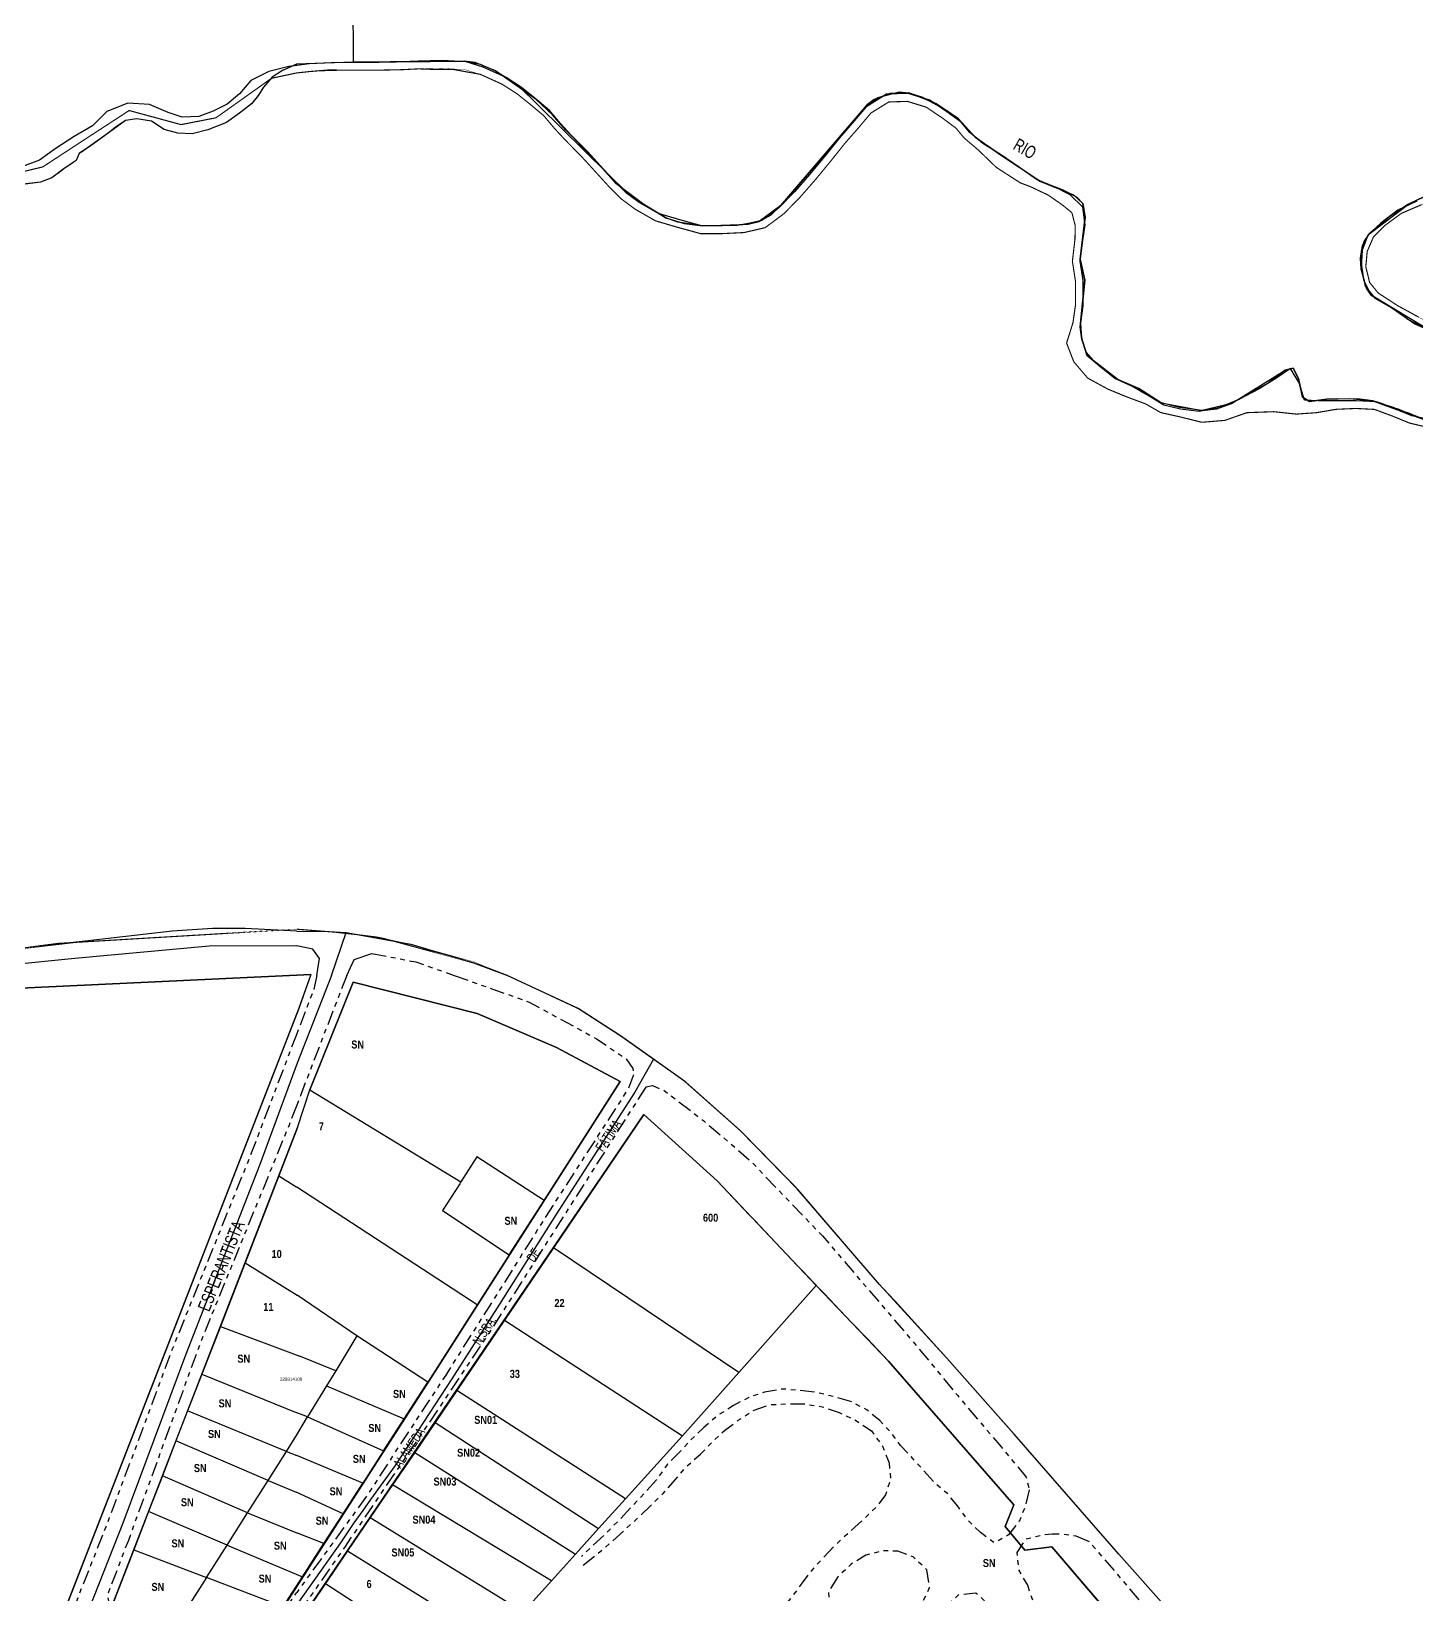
# Model space of a CAD drawing. Extents: x 205316 to 208372, y 4848714 to 4853250.
# Drawn here: x 206872.6 to 207305.5, y 4851222.2 to 4851710.7 of the extents above; entities that cross this region are included whole.
import ezdxf
from ezdxf.enums import TextEntityAlignment as Align

# ---------------------------------------------------------------- set-up
doc = ezdxf.new("R2010")
doc.units = 0
doc.header["$LTSCALE"] = 1.5
doc.header["$MEASUREMENT"] = 0
doc.linetypes.add('TRACO_25', pattern=[8, 3, -1, 1, -1, 1, -1])
for name, color, linetype in [('CD-MALHA-LOTES', 40, 'CONTINUOUS'), ('CD_TXT_QUADRA', 7, 'CONTINUOUS'), ('HD-CURSO-PERENE', 170, 'CONTINUOUS'), ('HD-TXT-PERENE', 170, 'CONTINUOUS'), ('LM-LIM-SETOR-FISCAL', 7, 'CONTINUOUS'), ('LM-LIMITE-MUNICIPAL', 2, 'CONTINUOUS'), ('RU-QUADRAS', 6, 'CONTINUOUS'), ('SV-EIXO-ROD-ESTR', 7, 'CONTINUOUS'), ('SV-EIXO-RUA-N-PAV', 6, 'CONTINUOUS'), ('SV-EIXO-RUA-PAV', 20, 'CONTINUOUS'), ('SV-EST-M-N-PAV', 20, 'CONTINUOUS'), ('SV-EST-MUNIC-PAV', 20, 'CONTINUOUS'), ('SV-RUA-NAO-PAV-S-GUIA-C-GUIA', 7, 'CONTINUOUS'), ('SV-RUA-PAVIM-S-GUIA-C-GUIA', 7, 'CONTINUOUS'), ('SV-TXT-RUA-N-PAV-S-GUIA-C-GUIA', 7, 'CONTINUOUS'), ('Th_NmrPort', 7, 'CONTINUOUS')]:
    doc.layers.add(name, color=color, linetype=linetype)
doc.styles.add('ARIAL', font='arial.ttf')
doc.styles.add('ROMANS', font='arial.ttf', dxfattribs={"height": 0.2})
doc.styles.get("Standard").update_dxf_attribs({"font": 'swisscbo.ttf'})
doc.linetypes.add('Limite', pattern='A,20,-3,[130,ltypeshp.shx,S=6.35,R=0,X=0,Y=0],-3,20', length=46)

msp = doc.modelspace()

# ---------------------------------------------------------------- linework, layer by layer
at = {"layer": 'CD-MALHA-LOTES', "linetype": 'Continuous'}
for p, q in [((206972.75, 4851780.98), (206973.21, 4851700.97)), ((206973.21, 4851700.97), (206955.5, 4851700.36)), ((206959.98, 4851416), (206955.77, 4851404.17)), ((206867.79, 4851178.29), (206955.77, 4851404.17)), ((206955.81, 4851368.15), (206959.68, 4851379.94)), ((206959.68, 4851379.94), (207006.86, 4851351.18)), ((206955.81, 4851368.15), (206949.97, 4851353.06)), ((206949.97, 4851353.06), (206939.47, 4851325.9)), ((206949.97, 4851353.06), (206955.53, 4851349.54)), ((207011.96, 4851312.72), (206955.53, 4851349.54)), ((207021.97, 4851328.37), (207032.81, 4851345.33)), ((207001.14, 4851342.21), (207021.97, 4851328.37)), ((207021.97, 4851328.37), (207011.96, 4851312.72)), ((207035.77, 4851330.58), (207020.42, 4851307.93)), ((207093.7, 4851291.65), (207035.77, 4851330.58)), ((206939.47, 4851325.9), (206931.76, 4851305.98)), ((206939.47, 4851325.9), (206955.65, 4851315.82)), ((207093.7, 4851291.65), (207117.89, 4851318.8)), ((207140.48, 4851295.19), (207117.89, 4851318.8)), ((206974.29, 4851303.05), (206955.65, 4851315.82)), ((207011.96, 4851312.72), (206996.54, 4851288.61)), ((206931.76, 4851305.98), (206925.95, 4851291.14)), ((206931.76, 4851305.98), (206956.21, 4851296.85)), ((207020.42, 4851307.93), (207005.56, 4851286.01)), ((207020.42, 4851307.93), (207076.1, 4851271.87)), ((206974.29, 4851303.05), (206967.75, 4851292.18)), ((206996.54, 4851288.61), (206974.29, 4851303.05)), ((206967.75, 4851292.18), (206956.21, 4851296.85)), ((207179.61, 4851250.23), (207140.48, 4851295.19)), ((206925.95, 4851291.14), (206921.45, 4851279.66)), ((206925.95, 4851291.14), (206955.4, 4851279.13)), ((206967.75, 4851292.18), (206964.86, 4851287.47)), ((207076.1, 4851271.87), (207093.7, 4851291.65)), ((206964.86, 4851287.47), (206958.93, 4851277.76)), ((206964.86, 4851287.47), (206989.13, 4851277.14)), ((206989.13, 4851277.14), (206996.54, 4851288.61)), ((207058.3, 4851252.16), (207005.56, 4851286.01)), ((206921.45, 4851279.66), (206917.8, 4851270.23)), ((206952.38, 4851266.96), (206921.45, 4851279.66)), ((206958.93, 4851277.76), (206955.4, 4851279.13)), ((206955.55, 4851272.15), (206958.93, 4851277.76)), ((206958.93, 4851277.76), (206982.66, 4851267.12)), ((206982.66, 4851267.12), (206989.13, 4851277.14)), ((206998.75, 4851276), (206992.4, 4851266.67)), ((206998.75, 4851276), (207049.88, 4851242.83)), ((206917.8, 4851270.23), (206913.58, 4851259.33)), ((206946.58, 4851257.83), (206917.8, 4851270.23)), ((206952.38, 4851266.96), (206955.55, 4851272.15)), ((207058.3, 4851252.16), (207076.1, 4851271.87)), ((206946.58, 4851257.83), (206952.38, 4851266.96)), ((206952.38, 4851266.96), (206955.6, 4851265.68)), ((206976.25, 4851257.07), (206955.6, 4851265.68)), ((206982.66, 4851267.12), (206976.25, 4851257.07)), ((206992.4, 4851266.67), (206985.49, 4851256.51)), ((206992.4, 4851266.67), (207042.68, 4851234.86)), ((206913.58, 4851259.33), (206909.26, 4851248.18)), ((206940.2, 4851247.79), (206913.58, 4851259.33)), ((206940.2, 4851247.79), (206946.58, 4851257.83)), ((206946.58, 4851257.83), (206955.4, 4851254.27)), ((206970.06, 4851247.43), (206976.25, 4851257.07)), ((206985.49, 4851256.51), (206978.54, 4851246.29)), ((207035.15, 4851226.51), (206985.49, 4851256.51)), ((206970.06, 4851247.43), (206955.4, 4851254.27)), ((207049.88, 4851242.83), (207058.3, 4851252.16)), ((207176.85, 4851243.51), (207179.61, 4851250.23)), ((206909.26, 4851248.18), (206904.63, 4851236.23)), ((206933.77, 4851237.67), (206909.26, 4851248.18)), ((206933.77, 4851237.67), (206940.2, 4851247.79)), ((206940.2, 4851247.79), (206955.81, 4851241.44)), ((206964.06, 4851238.15), (206970.06, 4851247.43)), ((206978.54, 4851246.29), (206971.44, 4851235.86)), ((206978.54, 4851246.29), (207026.45, 4851216.79)), ((206964.06, 4851238.15), (206955.81, 4851241.44)), ((207042.68, 4851234.86), (207049.88, 4851242.83)), ((207183.07, 4851236.09), (207176.85, 4851243.51)), ((206904.63, 4851236.23), (206898.43, 4851220.22)), ((206904.63, 4851236.23), (206927.33, 4851227.54)), ((206927.33, 4851227.54), (206933.77, 4851237.67)), ((206933.77, 4851237.67), (206957.3, 4851227.8)), ((206957.3, 4851227.8), (206964.06, 4851238.15)), ((206971.44, 4851235.86), (206964.55, 4851225.74)), ((206971.44, 4851235.86), (207017.83, 4851207.16)), ((207191.51, 4851237.12), (207183.07, 4851236.09)), ((207222.01, 4851201.47), (207191.51, 4851237.12)), ((207035.15, 4851226.51), (207042.68, 4851234.86)), ((206927.33, 4851227.54), (206918.63, 4851213.85)), ((206951.29, 4851218.36), (206927.33, 4851227.54)), ((206951.29, 4851218.36), (206957.3, 4851227.8)), ((206964.55, 4851225.74), (206957.59, 4851215.5)), ((206964.55, 4851225.74), (207008.73, 4851196.99)), ((207026.45, 4851216.79), (207035.15, 4851226.51))]:
    msp.add_line(p, q, dxfattribs=at)
at = {"layer": 'CD-MALHA-LOTES', "linetype": 'Continuous', "flags": 128}
for points in [[(206955.5, 4851700.36), (206951.13, 4851698.45), (206947.86, 4851696.37), (206945.2, 4851693.26), (206943.56, 4851690.74), (206941.41, 4851688.02), (206937.71, 4851685.1), (206933.62, 4851682.17), (206927.77, 4851679.84), (206922.9, 4851678.67), (206918.41, 4851678.86), (206914.12, 4851680.03), (206910.22, 4851682.56), (206905.55, 4851683.34), (206902.04, 4851682.76), (206892.1, 4851675.55), (206887.61, 4851672.44), (206886.64, 4851670.29), (206882.93, 4851667.76), (206879.04, 4851664.84), (206875.53, 4851663.48), (206869.09, 4851662.7)], [(206973.21, 4851700.97), (206975.92, 4851700.98), (207007.94, 4851701.31), (207012.91, 4851700.44), (207017.65, 4851698.28), (207024.31, 4851694.13), (207059.46, 4851659.62), (207070.84, 4851652.39), (207076.57, 4851650.57), (207082.47, 4851649.85), (207096.59, 4851650.38), (207099.99, 4851651.28), (207103.74, 4851653.35), (207106.84, 4851656.22), (207133.91, 4851687.76), (207137.1, 4851690), (207143.87, 4851691.72), (207146.81, 4851691.42), (207151.11, 4851690.05), (207158.9, 4851685.85), (207162.26, 4851683.3), (207167.52, 4851677.56), (207187.74, 4851663.86), (207198.19, 4851659.52), (207201.12, 4851656.85), (207201.92, 4851652.55), (207200.32, 4851639.49), (207201.76, 4851632.95), (207200.32, 4851618.3), (207200.8, 4851614.47), (207202.24, 4851610.33), (207204.31, 4851607.94), (207212.11, 4851601.89), (207218.64, 4851599.02), (207225.65, 4851594.56), (207238.39, 4851592.17), (207243.05, 4851592.75), (207247.62, 4851594.4), (207264.35, 4851604.76), (207266.89, 4851605.39), (207268.49, 4851602.21), (207269.76, 4851596.31), (207271.99, 4851595.04), (207277.41, 4851595.68), (207284.59, 4851595.91), (207291.74, 4851595.2), (207307.98, 4851589.3)], [(207310.37, 4851616.71), (207291.26, 4851628.18), (207289.74, 4851630.39), (207288.09, 4851636.39), (207287.92, 4851639.81), (207288.53, 4851643.69), (207290.46, 4851647.3), (207302.89, 4851656.7), (207314.83, 4851662.43)], [(206959.98, 4851416), (206864.89, 4851411.45), (206827.26, 4851405.29), (206807.14, 4851403.02), (206777.33, 4851401.07), (206696.55, 4851393.94), (206652.43, 4851391.99), (206625.98, 4851392.16), (206599.52, 4851392.32), (206482.01, 4851385.18), (206442.76, 4851380.65), (206454.02, 4851333.68), (206460.11, 4851309), (206470.46, 4851264.41)], [(207032.81, 4851345.33), (207056.62, 4851382.55), (207036.76, 4851393.18), (207011.93, 4851403.82), (206973.23, 4851413.6), (206959.68, 4851379.94)], [(207117.89, 4851318.8), (207086.93, 4851351.54), (207063.99, 4851372.21), (207035.77, 4851330.58)], [(207032.81, 4851345.33), (207011.81, 4851358.95), (207006.86, 4851351.18)], [(207006.86, 4851351.18), (207006.48, 4851350.58), (207001.14, 4851342.21)], [(207005.56, 4851286.01), (207005.36, 4851285.71), (206998.75, 4851276)]]:
    msp.add_lwpolyline(points, dxfattribs=at)
at = {"layer": 'HD-CURSO-PERENE', "flags": 128}
for points in [[(206955.57, 4851699.99), (206953.06, 4851699.66), (206946.86, 4851698.14), (206941.25, 4851695.27), (206937.63, 4851691.08), (206933.82, 4851687.87), (206929.41, 4851685.75), (206924.91, 4851684.03), (206919.73, 4851683.81), (206915.37, 4851685.28), (206909.52, 4851687.79), (206902.82, 4851688.22), (206896.19, 4851685.57), (206891.71, 4851681.18), (206886, 4851677.83), (206880.42, 4851674.17), (206875.14, 4851670.35), (206869.84, 4851668.44)], [(207309.26, 4851589.33), (207303.96, 4851590.57), (207298.66, 4851592.75), (207292.75, 4851594.93), (207286.52, 4851595.25), (207280.29, 4851595.25), (207274.68, 4851595.25), (207270.39, 4851595.41), (207268.75, 4851600.8), (207266.06, 4851605.3), (207261.73, 4851602.43), (207256.25, 4851598.99), (207249.9, 4851595.62), (207243.67, 4851592.98), (207237.55, 4851591.89), (207231.7, 4851592.64), (207226.41, 4851593.82), (207221.84, 4851596.62), (207216.47, 4851599.82), (207211.2, 4851602.2), (207206.39, 4851606.05), (207202.47, 4851609.3), (207200.79, 4851614.62), (207200.51, 4851619.54), (207201.26, 4851624.84), (207201.26, 4851632.83), (207200.33, 4851638.86), (207201.11, 4851645.34), (207201.88, 4851650.22), (207201.15, 4851655.75), (207197.18, 4851659.6), (207192.49, 4851661.95), (207186.68, 4851664.4), (207181.38, 4851668.14), (207175.46, 4851672.19), (207169.86, 4851675.62), (207165.81, 4851679.04), (207163.15, 4851682.23), (207158.71, 4851685.52), (207153.31, 4851689.17), (207148.53, 4851690.64), (207146.67, 4851691.21), (207139.79, 4851690.99), (207133.37, 4851687), (207128.49, 4851681.23), (207125.11, 4851677.4), (207120.45, 4851671.57), (207115.77, 4851665.88), (207111.07, 4851660.52), (207106.17, 4851655.51), (207100.87, 4851651.56), (207094.94, 4851650.19), (207088.44, 4851649.88), (207082.04, 4851649.88), (207075.28, 4851651.73), (207068.6, 4851653.69), (207062.58, 4851657.13), (207058.56, 4851660.13), (207055.05, 4851663.6), (207051.49, 4851667.51), (207046.43, 4851673.06), (207041.44, 4851678.13), (207037.92, 4851681.88), (207034.51, 4851685.96), (207030.09, 4851689.69), (207025.74, 4851693.15), (207020.94, 4851696.24), (207013.76, 4851699.49), (207008.47, 4851701.1), (207001.03, 4851701.53), (206993.51, 4851701.35), (206988.39, 4851701.09), (206981.16, 4851700.94), (206973.68, 4851700.92), (206966.34, 4851700.78), (206959.49, 4851700.52), (206955.57, 4851699.99)], [(207305.52, 4851657.55), (207299.6, 4851654.74), (207294.3, 4851650.69), (207290.25, 4851646.96), (207288.39, 4851642.28), (207288.07, 4851636.99), (207289.32, 4851631.07), (207292.43, 4851627.33), (207297.73, 4851624.22), (207304.9, 4851619.23), (207313.93, 4851615.18)]]:
    msp.add_lwpolyline(points, dxfattribs=at)
at = {"layer": 'LM-LIM-SETOR-FISCAL', "linetype": 'Limite', "ltscale": 0.1, "const_width": 0.13, "flags": 128}
msp.add_lwpolyline([(207021.68, 4851415.47), (207043.45, 4851405.34), (207056.69, 4851396.79), (207066.97, 4851389.51), (207076.85, 4851382.57), (207094.19, 4851367.16), (207111.92, 4851349.04), (207137.62, 4851319.1), (207143.1, 4851313.28), (207157.25, 4851297.67), (207179.66, 4851272.35), (207212.37, 4851234.89), (207238.06, 4851206.02), (207253.49, 4851187.92), (207273.43, 4851163.63), (207284.94, 4851148.07), (207293.96, 4851135.89), (207311.93, 4851112.49), (207337.06, 4851072.12), (207347.32, 4851056.34), (207360.35, 4851036.08), (207365.19, 4851028.69), (207385.18, 4850998.1), (207399.65, 4850974.87), (207412.28, 4850954.54), (207439.21, 4850911.8), (207446.99, 4850899.53), (207455.59, 4850885.98), (207473.05, 4850858.84), (207486.05, 4850838.58), (207490.56, 4850831.8), (207526.44, 4850773.29), (207555.31, 4850724.8), (207578.38, 4850685.38), (207592.12, 4850660.09), (207604.67, 4850635.92), (207614.1, 4850617.58), (207622.25, 4850602.5), (207642.83, 4850564.46), (207666.03, 4850518.62), (207673.67, 4850503.6), (207676.98, 4850495.57), (207692.21, 4850467.22), (207727.63, 4850397.08), (207738.85, 4850376.31), (207759.68, 4850337.26), (207765.54, 4850326.04), (207775.63, 4850306.02), (207786.18, 4850286.35), (207792.55, 4850273.61), (207797.89, 4850263.92), (207815.04, 4850231.27), (207833.05, 4850197.75), (207837.49, 4850189.49), (207843.1, 4850178.25), (207852.67, 4850160.66), (207865.65, 4850136.92), (207895.56, 4850081.74), (207913.06, 4850049.55), (207920.81, 4850036.7), (207924.96, 4850029.49), (207928.67, 4850023.04), (207944.68, 4849997.28), (207949.38, 4849989.27), (207955.86, 4849978.89), (207989.63, 4849922.09), (208021.59, 4849858.31), (208039.3, 4849825.19), (208050.27, 4849806.04), (208063.43, 4849780.62), (208069.87, 4849768.66), (208079.08, 4849754.42), (208084.65, 4849743.63), (208092.91, 4849727.46), (208100.67, 4849714.29), (208107.46, 4849701.58), (208114.74, 4849688.43), (208114.78, 4849688.35), (208114.86, 4849688.17), (208150.73, 4849616.06), (208187.92, 4849541.22), (208249.9, 4849424.19), (208300.63, 4849327.9), (208301.3, 4849326.63), (208330.19, 4849271.2), (208367.01, 4849211.9), (208349.86, 4849193.3), (208335.74, 4849174.95), (208327.89, 4849167.36), (208314.36, 4849149.75), (208299.16, 4849131.8), (208291.24, 4849122.44), (208282.06, 4849112.13), (208264.95, 4849090.56), (208250.83, 4849074.09), (208221.58, 4849039.46), (208207.85, 4849021.47), (208194.01, 4849003.09), (208183.89, 4848990.29), (208163.14, 4848966.59), (208139.11, 4848938.69), (208114.75, 4848908.34), (208092.97, 4848883.15), (208089.08, 4848877.86), (208082.48, 4848868.63), (208062.6, 4848842.56), (208055.4, 4848834.16), (208029.39, 4848802.29), (208002.88, 4848772.47), (207987.06, 4848754.07), (207971.45, 4848736.35), (207951.29, 4848714.3), (207938.98, 4848722.35), (207935.19, 4848724.84), (207927.76, 4848740.69), (207925.43, 4848746.58), (207910.93, 4848782.03), (207901.5, 4848803.37), (207897.96, 4848811.56), (207889.76, 4848830.42), (207882.92, 4848845.94), (207879.69, 4848853.91), (207871.77, 4848863.82), (207869.94, 4848867.11), (207866.81, 4848872.74), (207858.75, 4848886.94), (207856.41, 4848891.07), (207842.53, 4848910.15), (207825.03, 4848930.31), (207802.2, 4848960.18), (207795.96, 4848968.62), (207792.78, 4848975.77), (207791.99, 4848977.54), (207775.14, 4849006.28), (207757.22, 4849040.43), (207747.93, 4849059.71), (207739.33, 4849078.11), (207736.66, 4849084.67), (207725.65, 4849112.01), (207712.86, 4849133.84), (207705.61, 4849141.39), (207693.22, 4849158.83), (207658.02, 4849201.49), (207643.22, 4849219.05), (207628.15, 4849239.89), (207583.74, 4849297.42), (207577.23, 4849307.07), (207560.95, 4849335.89), (207540.69, 4849361.49), (207529.48, 4849377.88), (207524.83, 4849382.69), (207520.93, 4849386.71), (207512.94, 4849401.39), (207489.49, 4849426.56), (207461.51, 4849464.09), (207445.75, 4849483.09), (207417.58, 4849518.68), (207409.91, 4849527.9), (207402.02, 4849538.56), (207394.56, 4849549.23), (207375.36, 4849576.96), (207365.17, 4849591.27), (207339.6, 4849627.48), (207325.58, 4849647.34), (207307.69, 4849672.68), (207298.76, 4849680.12), (207277.63, 4849691.43), (207257.69, 4849697.98), (207238.05, 4849700.95), (207217.82, 4849703), (207206.03, 4849702.71), (207187.69, 4849706.67), (207136.42, 4849713.49), (207093.76, 4849719.89), (207070.29, 4849722.03), (207038.29, 4849725.23), (206981.38, 4849733.58), (206955.52, 4849737.17), (206761.86, 4849758.64), (206867.89, 4849970.66), (206819.81, 4849985.62), (206492.19, 4850011.1), (206474.48, 4850006.62), (206422.43, 4850015.06), (206416.16, 4850016.08), (206438.69, 4850087.64), (206465.45, 4850155.1), (206402.35, 4850183.32), (206381.84, 4850187.26), (206296.36, 4850246.47), (206256.21, 4850261.19), (205958.1, 4850305), (205458.47, 4851060.64), (205381.54, 4850978.24), (205358.28, 4850945.44), (205339.74, 4850916.46), (205327.72, 4850908.15), (205431.06, 4851590.05), (205574.72, 4852567.53), (205641.8, 4853028.16), (205641.8, 4853028.16), (205641.8, 4853028.16), (205641.8, 4853028.16), (205641.93, 4853028.94), (205641.93, 4853028.94), (205648.48, 4853073.83), (205694.02, 4853072.84), (205697.96, 4853072.98), (205708.12, 4853073.2), (205760.46, 4853075.4), (205791.35, 4853076.88), (205796.33, 4853076.78), (205864.61, 4853080.53), (205875.14, 4853081.42), (205954.27, 4853084.91), (205973.22, 4853086.23), (205987.11, 4853086.63), (206047.56, 4853092.24), (206088.22, 4853093.5), (206097.24, 4853093.29), (206115.25, 4853096.39), (206174.74, 4853099.25), (206241.73, 4853106.06), (206249.32, 4853067.81), (206250.76, 4853068.13), (206281.43, 4853073.09), (206306.59, 4853077.18), (206378.69, 4853082.54), (206403.59, 4853083.9), (206436.89, 4853085.62), (206526.63, 4853090.28), (206527.07, 4853088.1), (206560.2, 4853092.06), (206614.27, 4853094.76), (206665.78, 4853098.35), (206668.43, 4853097.71), (206672.42, 4853095.9), (206676.44, 4853090.31), (206713.2, 4853068.45), (206726.11, 4853063.48), (206768.83, 4853039.64), (206779.35, 4853035.22), (206783.97, 4853039.27), (206803.01, 4853045.24), (206811.52, 4853047.66), (206822.53, 4853050.63), (206828.46, 4853052.32), (206840.17, 4853055.43), (206847.8, 4853057.54), (206858.24, 4853060.22), (206872.64, 4853064.04), (206880.4, 4853065.73), (206891.38, 4853067.85), (206902.95, 4853070.8), (206915.12, 4853068.72), (206920.58, 4853068.19), (206924.61, 4853067.87), (206929.01, 4853068.36), (206932.61, 4853069.6), (206936.66, 4853071.45), (206943.28, 4853074.5), (206950.01, 4853078.17), (206955.6, 4853082.5), (206958.92, 4853089.46), (206962.59, 4853093.58), (206967.6, 4853097.61), (206977.81, 4853100.47), (206987.39, 4853105.57), (206993.74, 4853107.81), (206995.98, 4853101.99), (206998.25, 4853095.75), (207000.15, 4853089.03), (207001.71, 4853082.51), (207003.06, 4853076.97), (207004.98, 4853065.92), (207006.42, 4853057.28), (207007.25, 4853052.87), (207009.04, 4853041.02), (207018.95, 4853043.22), (207028.02, 4853045.07), (207041.5, 4853047.9), (207048.59, 4853049.32), (207057.57, 4853051.22), (207063.04, 4853052.2), (207071.92, 4853053.66), (207083.02, 4853055.24), (207109.77, 4853060.98), (207121.18, 4853063.43), (207134.62, 4853067.5), (207161.51, 4853073.61), (207175.42, 4853077.24), (207178.97, 4853078.21), (207181.54, 4853078.81), (207183.81, 4853079.34), (207188.75, 4853080.47), (207192.55, 4853081.52), (207201.06, 4853083.36), (207208.78, 4853084.88), (207218.42, 4853086.81), (207225.74, 4853087.76), (207232.02, 4853089.01), (207242.24, 4853089.87), (207250.59, 4853091.4), (207267.11, 4853095.09), (207278.14, 4853097.67), (207281.89, 4853098.7), (207283.75, 4853100.66), (207285.91, 4853101.58), (207290.13, 4853102.41), (207294.36, 4853102.41), (207297.24, 4853101.27), (207300.74, 4853099.94), (207303.18, 4853099.75), (207306.84, 4853102), (207313.42, 4853103), (207317.92, 4853104.36), (207319.42, 4853105.86), (207320.7, 4853109.57), (207328.77, 4853111.37), (207333.42, 4853111.36), (207344.5, 4853111.15), (207357.97, 4853112.75), (207369.1, 4853115.23), (207376.56, 4853116.38), (207381.3, 4853117.24), (207387.47, 4853118.39), (207392.49, 4853119.11), (207396.77, 4853120.95), (207415.73, 4853122.98), (207426.82, 4853124.81), (207434.67, 4853127.72), (207433.38, 4853135.75), (207483.24, 4853145.3), (207485.09, 4853140.95), (207489.44, 4853138.19), (207496.16, 4853134.1), (207501.03, 4853132.12), (207509.86, 4853132.26), (207517.37, 4853134.63), (207526.34, 4853135.42), (207534.9, 4853135.16), (207540.31, 4853134.1), (207549.66, 4853131.07), (207559.41, 4853125.53), (207563.63, 4853123.29), (207567.98, 4853122.5), (207579.64, 4853122.9), (207589.26, 4853124.48), (207599.15, 4853123.03), (207607.72, 4853121.45), (207616.55, 4853118.55), (207625.51, 4853116.05), (207633.48, 4853114.13), (207638.75, 4853112.42), (207645.47, 4853108.07), (207650.35, 4853101.35), (207651.8, 4853094.76), (207653.12, 4853086.99), (207656.54, 4853081.71), (207660.23, 4853076.31), (207663.92, 4853071.17), (207668.54, 4853066.43), (207679.08, 4853063.26), (207691.07, 4853063.26), (207695.82, 4853066.3), (207699.7, 4853071.57), (207703.66, 4853075.26), (207708.27, 4853076.71), (207713.41, 4853075.39), (207716.7, 4853070.78), (207718.02, 4853064.06), (207718.15, 4853057.73), (207718.29, 4853046.46), (207719.34, 4853036.97), (207724.88, 4853033.81), (207736.87, 4853033.41), (207747.15, 4853035.92), (207754.13, 4853041.45), (207762.04, 4853043.3), (207773.44, 4853045.67), (207778.71, 4853047.25), (207782.8, 4853050.28), (207788.33, 4853057.66), (207790.84, 4853064.52), (207790.97, 4853071.24), (207790.57, 4853079.61), (207788.2, 4853087.12), (207786.62, 4853093.31), (207787.01, 4853100.03), (207790.7, 4853104.38), (207799.14, 4853104.38), (207805.07, 4853103.59), (207811.26, 4853102.27), (207817.85, 4853098.72), (207820.49, 4853094.5), (207822.46, 4853090.02), (207826.81, 4853088.04), (207832.35, 4853091.47), (207843.48, 4853094.63), (207849.81, 4853098.58), (207854.29, 4853104.12), (207855.74, 4853109.65), (207857.06, 4853117.3), (207866.22, 4853130.48), (207885.99, 4853134.43), (207901.27, 4853129.42), (207912.87, 4853122.04), (207925.79, 4853113.08), (207936.07, 4853099.64), (207945.82, 4853090.68), (207956.1, 4853085.93), (207977.18, 4853074.27), (207954.95, 4853033.22), (207930.02, 4853010.37), (207899.9, 4852995.83), (207867.7, 4852983.36), (207865.96, 4852982.16), (207835.44, 4852961.18), (207834.46, 4852960.51), (207832.32, 4852957.94), (207814.69, 4852936.79), (207813.69, 4852935.58), (207810.57, 4852900.27), (207812.65, 4852867.03), (207826.15, 4852834.83), (207834.46, 4852804.71), (207830.31, 4852764.2), (207817.84, 4852715.38), (207811.61, 4852680.07), (207809.54, 4852652.02), (207803.3, 4852629.17), (207788.76, 4852604.24), (207780.78, 4852586.78), (207772.76, 4852568.75), (207772.2, 4852567.48), (207764.15, 4852556.53), (207749.3, 4852542.98), (207732.53, 4852532.01), (207710.59, 4852535.24), (207705.42, 4852552.01), (207700.26, 4852561.69), (207695.76, 4852567.49), (207695.75, 4852567.5), (207689.62, 4852575.24), (207683.06, 4852582.65), (207683.06, 4852582.65), (207672.47, 4852586.67), (207659.13, 4852588.58), (207647.7, 4852584.77), (207640.93, 4852577.57), (207638.17, 4852572.06), (207638.27, 4852567.49), (207637.67, 4852558.64), (207637.07, 4852542.73), (207634.67, 4852530.43), (207628.97, 4852515.12), (207624.39, 4852504.94), (207612.77, 4852495.02), (207607.63, 4852490.76), (207594.46, 4852487.52), (207582.46, 4852480.31), (207573.75, 4852470.41), (207556.35, 4852462.61), (207538.64, 4852451.65), (207527.54, 4852441.75), (207513.13, 4852427.65), (207506.23, 4852418.64), (207498.13, 4852406.34), (207484.92, 4852390.73), (207472.02, 4852375.73), (207463.62, 4852361.33), (207453.41, 4852338.97), (207447.11, 4852320.36), (207443.73, 4852311.52), (207439.87, 4852301.85), (207432.11, 4852284.05), (207428.21, 4852272.65), (207424.61, 4852254.04), (207426.11, 4852243.54), (207437.81, 4852238.74), (207456.12, 4852240.84), (207468.42, 4852248.04), (207479.82, 4852254.34), (207496.63, 4852257.64), (207513.13, 4852257.64), (207531.14, 4852253.74), (207542.84, 4852248.64), (207555.75, 4852239.64), (207568.05, 4852228.08), (207578.55, 4852216.68), (207583.06, 4852196.87), (207587.56, 4852180.97), (207594.76, 4852163.26), (207599.86, 4852156.66), (207608.86, 4852146.16), (207613.37, 4852132.65), (207613.67, 4852120.5), (207611.87, 4852109.1), (207603.46, 4852100.09), (207594.46, 4852094.39), (207573.45, 4852089.89), (207559.95, 4852088.09), (207541.49, 4852086.29), (207526.79, 4852086.29), (207515.08, 4852082.69), (207510.28, 4852073.98), (207506.08, 4852060.48), (207508.18, 4852045.47), (207515.98, 4852036.77), (207527.69, 4852028.52), (207539.39, 4852021.32), (207542.09, 4852011.11), (207540.59, 4851999.41), (207531.89, 4851990.11), (207521.99, 4851983.81), (207509.68, 4851972.4), (207503.68, 4851965.2), (207498.88, 4851952.3), (207498.58, 4851939.69), (207495.88, 4851930.99), (207496.78, 4851918.08), (207492.28, 4851906.08), (207486.28, 4851896.48), (207480.57, 4851883.57), (207473.37, 4851877.87), (207465.27, 4851871.12), (207457.47, 4851862.72), (207450.26, 4851854.61), (207438.86, 4851850.11), (207428.96, 4851845.31), (207420.85, 4851839.31), (207413.65, 4851830.31), (207413.63, 4851830.07), (207412.45, 4851817.85), (207413.95, 4851801.35), (207419.65, 4851789.04), (207426.26, 4851775.24), (207422.65, 4851767.44), (207411.55, 4851754.83), (207403.15, 4851747.33), (207396.19, 4851742.31), (207381.03, 4851730), (207376.14, 4851725.42), (207366.84, 4851714.32), (207362.02, 4851705.07), (207359.33, 4851699.09), (207356.13, 4851693.8), (207352.17, 4851688.61), (207347.73, 4851683.39), (207343.58, 4851677.86), (207336.98, 4851674.11), (207333.08, 4851671.11), (207328.23, 4851667.5), (207323.73, 4851664.99), (207319.14, 4851662.03), (207312.52, 4851659.25), (207306.97, 4851656.48), (207300.67, 4851653.78), (207295.56, 4851650.02), (207291.96, 4851646.42), (207290.01, 4851641.92), (207289.56, 4851637.12), (207290.76, 4851632.17), (207293.46, 4851628.87), (207299.47, 4851624.97), (207306.09, 4851621.35), (207313.87, 4851617.16), (207321.37, 4851614.76), (207329.33, 4851612.06), (207335.36, 4851607.57), (207336.98, 4851602.16), (207333.68, 4851595.41), (207329.48, 4851592.11), (207324.52, 4851589.4), (207317.62, 4851586.85), (207309.18, 4851586.85), (207303.22, 4851588.26), (207297.78, 4851590.49), (207292.26, 4851592.53), (207286.46, 4851592.82), (207280.33, 4851592.56), (207274.18, 4851591.51), (207267.88, 4851591.06), (207260.83, 4851591.81), (207252.43, 4851591.51), (207245.52, 4851589.1), (207238.32, 4851588.5), (207231.28, 4851590.25), (207225.49, 4851591.54), (207220.84, 4851594.21), (207214.84, 4851596.46), (207208.99, 4851598.86), (207202.68, 4851602.31), (207198.33, 4851607.41), (207196.08, 4851613.26), (207198.08, 4851619.64), (207198.84, 4851625.01), (207198.84, 4851632.65), (207197.89, 4851638.82), (207198.7, 4851645.68), (207198.78, 4851649.95), (207197.73, 4851654), (207194.58, 4851656.55), (207190.23, 4851659.55), (207184.83, 4851662.1), (207181.63, 4851663.31), (207174.11, 4851668.15), (207168.43, 4851673.64), (207164.08, 4851677.33), (207161.47, 4851680.45), (207157.3, 4851683.54), (207152.25, 4851686.95), (207146.35, 4851688.77), (207140.51, 4851688.58), (207134.97, 4851685.14), (207130.33, 4851679.65), (207126.96, 4851675.84), (207122.34, 4851670.05), (207117.61, 4851664.31), (207112.85, 4851658.87), (207107.77, 4851653.68), (207101.91, 4851649.31), (207095.27, 4851647.78), (207088.5, 4851647.45), (207081.72, 4851647.45), (207074.62, 4851649.4), (207067.65, 4851651.44), (207061.25, 4851655.1), (207056.98, 4851658.28), (207053.3, 4851661.92), (207049.7, 4851665.87), (207044.67, 4851671.39), (207039.69, 4851676.45), (207036.11, 4851680.27), (207032.79, 4851684.24), (207028.55, 4851687.81), (207024.32, 4851691.18), (207019.77, 4851694.1), (207012.9, 4851697.22), (207008.05, 4851698.69), (207000.99, 4851699.1), (206993.6, 4851698.93), (206988.48, 4851698.67), (206981.18, 4851698.52), (206974.54, 4851698.49), (206966.41, 4851698.35), (206959.69, 4851698.1), (206955.49, 4851697.65), (206947.66, 4851695.98), (206930.32, 4851683.64), (206919.41, 4851681.51), (206903.19, 4851685.91), (206893.11, 4851679.35), (206876.22, 4851668.3), (206863.82, 4851665.31), (206838.51, 4851664.51), (206824.05, 4851654.84), (206820.4, 4851636.59), (206823.02, 4851619.71), (206815.39, 4851610.49), (206817.94, 4851603.02), (206817.78, 4851599.21), (206807.28, 4851595.87), (206796.63, 4851589.51), (206795.68, 4851578.85), (206772.39, 4851570.51), (206768.73, 4851564.63), (206773.34, 4851553.02), (206770.76, 4851539.3), (206766.66, 4851530.24), (206761.26, 4851528.3), (206750.13, 4851531.48), (206745.04, 4851524.16), (206737.89, 4851517.17), (206716.26, 4851478.85), (206708.79, 4851449.04), (206704.02, 4851446.18), (206695.42, 4851438.21), (206691.63, 4851417.91), (206687.99, 4851407.24), (206805.75, 4851415.72), (206852.6, 4851421.92), (206888.07, 4851426.1), (206908.54, 4851427.32), (206955.56, 4851430.12), (206957.65, 4851429.92), (206967.38, 4851429.2), (206973.82, 4851428.49), (206980.7, 4851427.63), (206982.84, 4851427.2), (206991.18, 4851425.4), (207010.88, 4851419.91)], close=True, dxfattribs=at)
at = {"layer": 'LM-LIMITE-MUNICIPAL', "const_width": 0.35}
for points in [[(207309.18, 4851586.85), (207303.22, 4851588.26), (207297.78, 4851590.49), (207292.26, 4851592.53), (207286.46, 4851592.82), (207280.33, 4851592.56), (207274.18, 4851591.51), (207267.88, 4851591.06), (207260.83, 4851591.81), (207252.43, 4851591.51), (207245.52, 4851589.1), (207238.32, 4851588.5), (207231.28, 4851590.25), (207225.49, 4851591.54), (207220.84, 4851594.21), (207214.84, 4851596.46), (207208.99, 4851598.86), (207202.68, 4851602.31), (207198.33, 4851607.41), (207196.08, 4851613.26), (207198.08, 4851619.64), (207198.84, 4851625.01), (207198.84, 4851632.65), (207197.89, 4851638.82), (207198.7, 4851645.68), (207198.78, 4851649.95), (207197.73, 4851654), (207194.58, 4851656.55), (207190.23, 4851659.55), (207184.83, 4851662.1), (207181.63, 4851663.31), (207174.11, 4851668.15), (207168.43, 4851673.64), (207164.08, 4851677.33), (207161.47, 4851680.45), (207157.3, 4851683.54), (207152.25, 4851686.95), (207146.35, 4851688.77), (207140.51, 4851688.58), (207134.97, 4851685.14), (207130.33, 4851679.65), (207126.96, 4851675.84), (207122.34, 4851670.05), (207117.61, 4851664.31), (207112.85, 4851658.87), (207107.77, 4851653.68), (207101.91, 4851649.31), (207095.27, 4851647.78), (207088.5, 4851647.45), (207081.72, 4851647.45), (207074.62, 4851649.4), (207067.65, 4851651.44), (207061.25, 4851655.1), (207056.98, 4851658.28), (207053.3, 4851661.92), (207049.7, 4851665.87), (207044.67, 4851671.39), (207039.69, 4851676.45), (207036.11, 4851680.27), (207032.79, 4851684.24), (207028.55, 4851687.81), (207024.32, 4851691.18), (207019.77, 4851694.1), (207012.9, 4851697.22), (207004.35, 4851698.76), (206998.14, 4851698.76), (206993.6, 4851698.93), (206988.48, 4851698.67), (206981.18, 4851698.52), (206974.54, 4851698.49), (206965.41, 4851698.58), (206959.69, 4851698.1), (206955.49, 4851697.65)], [(207306.97, 4851656.48), (207300.67, 4851653.78), (207295.56, 4851650.02), (207291.96, 4851646.42), (207290.01, 4851641.92), (207289.56, 4851637.12), (207290.76, 4851632.17), (207293.46, 4851628.87), (207299.47, 4851624.97), (207306.09, 4851621.35)], [(207238.06, 4851206.02), (207212.37, 4851234.89), (207179.66, 4851272.35), (207157.25, 4851297.67), (207143.1, 4851313.28), (207137.62, 4851319.1), (207111.92, 4851349.04), (207094.19, 4851367.16), (207076.85, 4851382.57), (207066.97, 4851389.51), (207056.69, 4851396.79), (207043.45, 4851405.34), (207021.35, 4851415.68), (207014.89, 4851418.16), (207013.55, 4851418.62), (207010.73, 4851419.59), (207013.55, 4851418.62), (207014.89, 4851418.16), (207021.35, 4851415.68), (207043.45, 4851405.34), (207056.69, 4851396.79), (207066.97, 4851389.51), (207076.85, 4851382.57), (207094.19, 4851367.16), (207111.92, 4851349.04), (207137.62, 4851319.1), (207143.1, 4851313.28), (207157.25, 4851297.67), (207179.66, 4851272.35), (207212.37, 4851234.89), (207238.06, 4851206.02)]]:
    msp.add_lwpolyline(points, dxfattribs=at)
for points in [[(206955.56, 4851430.12), (206880.94, 4851425.68), (206805.75, 4851415.72), (206687.99, 4851407.24), (206691.63, 4851417.91), (206692.97, 4851426.68), (206695.42, 4851438.21), (206704.02, 4851446.18), (206708.79, 4851449.04), (206716.26, 4851478.85), (206727.71, 4851498.09), (206737.89, 4851517.17), (206745.04, 4851524.16), (206750.13, 4851531.48), (206761.26, 4851528.3), (206766.66, 4851530.24), (206770.76, 4851539.3), (206773.34, 4851553.02), (206768.73, 4851564.63), (206772.39, 4851570.51), (206795.68, 4851578.85), (206796.63, 4851583.94), (206796.63, 4851589.51), (206807.28, 4851595.87), (206817.78, 4851599.21), (206817.94, 4851603.02), (206815.39, 4851610.49), (206823.02, 4851619.71), (206820.4, 4851636.59), (206824.05, 4851654.84), (206838.51, 4851664.51), (206863.82, 4851665.31), (206876.22, 4851668.3), (206893.11, 4851679.35), (206903.19, 4851685.91), (206919.41, 4851681.51), (206930.32, 4851683.64), (206947.66, 4851695.98), (206955.49, 4851697.65), (206947.66, 4851695.98), (206930.32, 4851683.64), (206919.41, 4851681.51), (206903.19, 4851685.91), (206893.11, 4851679.35), (206876.22, 4851668.3), (206863.82, 4851665.31), (206838.51, 4851664.51), (206824.05, 4851654.84), (206820.4, 4851636.59), (206823.02, 4851619.71), (206815.39, 4851610.49), (206817.94, 4851603.02), (206817.78, 4851599.21), (206807.28, 4851595.87), (206796.63, 4851589.51), (206796.63, 4851583.94), (206795.68, 4851578.85), (206772.39, 4851570.51), (206768.73, 4851564.63), (206773.34, 4851553.02), (206770.76, 4851539.3), (206766.66, 4851530.24), (206761.26, 4851528.3), (206750.13, 4851531.48), (206745.04, 4851524.16), (206737.89, 4851517.17), (206727.71, 4851498.09), (206716.26, 4851478.85), (206708.79, 4851449.04), (206704.02, 4851446.18), (206695.42, 4851438.21), (206692.97, 4851426.68), (206691.63, 4851417.91), (206687.99, 4851407.24), (206805.75, 4851415.72), (206880.94, 4851425.68)], [(207010.73, 4851419.59), (206982.84, 4851427.2), (206980.7, 4851427.63), (206973.82, 4851428.49), (206967.38, 4851429.2), (206955.56, 4851430.12), (206967.38, 4851429.2), (206973.82, 4851428.49), (206980.7, 4851427.63), (206982.84, 4851427.2)]]:
    msp.add_lwpolyline(points, close=True, dxfattribs=at)
at = {"layer": 'RU-QUADRAS', "linetype": 'Continuous'}
for points in [[(207307.98, 4851589.3, 0.026113), (207291.74, 4851595.2), (207286.99, 4851595.86), (207277.41, 4851595.68), (207271.99, 4851595.04), (207269.76, 4851596.31), (207268.49, 4851602.21), (207266.89, 4851605.39), (207264.35, 4851604.76), (207259.09, 4851600.77), (207247.62, 4851594.4), (207238.39, 4851592.17), (207231.38, 4851593.13), (207225.65, 4851594.56), (207218.64, 4851599.02), (207212.11, 4851601.89), (207204.31, 4851607.94), (207202.24, 4851610.33), (207200.8, 4851614.47), (207200.32, 4851618.3), (207201.76, 4851632.95), (207200.32, 4851639.49), (207201.92, 4851652.55), (207201.12, 4851656.85), (207199.24, 4851658.82), (207194.75, 4851661.15), (207187.74, 4851663.86), (207175.16, 4851672.15), (207167.52, 4851677.56), (207162.26, 4851683.3), (207155.25, 4851688.08), (207146.81, 4851691.42), (207140.92, 4851691.27), (207135.92, 4851689.4), (207133.91, 4851687.76), (207106.84, 4851656.22), (207099.99, 4851651.28), (207093.14, 4851650), (207082.47, 4851649.85), (207074.64, 4851651.02), (207070.84, 4851652.39), (207064, 4851656.54), (207055.24, 4851663.07), (207047.91, 4851671.35), (207039.63, 4851679.8), (207035.49, 4851684.58), (207030.39, 4851689.36), (207017.65, 4851698.28), (207011.28, 4851700.91), (207007.94, 4851701.31), (206973.21, 4851700.97), (206955.58, 4851700.36), (206951.13, 4851698.45), (206947.86, 4851696.37), (206945.2, 4851693.26, -0.046009), (206941.41, 4851688.02), (206937.71, 4851685.1), (206933.62, 4851682.17), (206927.77, 4851679.84), (206922.9, 4851678.67), (206918.41, 4851678.86), (206914.12, 4851680.03), (206910.22, 4851682.56), (206905.55, 4851683.34), (206902.04, 4851682.76), (206899.11, 4851680.81, -0.018031), (206887.61, 4851672.44), (206886.64, 4851670.29, 0.022709), (206879.04, 4851664.84), (206875.53, 4851663.48), (206861.88, 4851661.92)], [(206934.48, 4851181.48), (207063.99, 4851372.21), (207086.93, 4851351.54, 0.002922), (207140.48, 4851295.19), (207179.61, 4851250.23), (207176.85, 4851243.51), (207183.07, 4851236.09), (207191.51, 4851237.12), (207221.87, 4851201.62)]]:
    msp.add_lwpolyline(points, format="xyb", dxfattribs=at)
for points in [[(207314.83, 4851662.43), (207302.89, 4851656.7), (207297.15, 4851652.87), (207290.46, 4851647.3), (207289, 4851644.94), (207287.92, 4851639.81), (207288.87, 4851632.96), (207291.26, 4851628.18), (207298.11, 4851624.2), (207302.73, 4851620.69), (207310.37, 4851616.71)], [(206539.87, 4851004.14), (206470.46, 4851264.41), (206465.28, 4851286.7), (206442.76, 4851380.65), (206482.01, 4851385.18), (206599.52, 4851392.32), (206652.43, 4851391.99), (206696.55, 4851393.94), (206777.33, 4851401.07), (206807.14, 4851403.02), (206827.26, 4851405.29), (206864.89, 4851411.45), (206959.98, 4851416), (206955.66, 4851403.99), (206832.45, 4851087.59)]]:
    msp.add_lwpolyline(points, dxfattribs=at)
msp.add_lwpolyline([(206898.43, 4851220.22), (206955.81, 4851368.15), (206959.68, 4851379.94), (206973.23, 4851413.6), (207011.93, 4851403.82), (207036.76, 4851393.18), (207056.62, 4851382.55), (206997.02, 4851289.22), (206943.45, 4851206.03)], close=True, dxfattribs=at)
at = {"layer": 'SV-EIXO-ROD-ESTR', "flags": 128}
for points in [[(206955.56, 4851429.46), (206939.45, 4851430.35), (206929.23, 4851430.3), (206916.59, 4851429.49), (206889.41, 4851426.42), (206855.13, 4851422.5), (206819.7, 4851417.8), (206803.82, 4851415.69)], [(206955.56, 4851429.46), (206965.61, 4851429.43), (206970.95, 4851429.13), (206991.18, 4851425.4), (207010.73, 4851419.59), (207021.37, 4851415.67)], [(206966.46, 4851415.69), (206970.95, 4851429.13)], [(207238.06, 4851206.02), (207212.37, 4851234.89), (207179.66, 4851272.35), (207158.7, 4851296.07), (207137.62, 4851319.1), (207111.92, 4851349.04), (207094.19, 4851367.16), (207076.85, 4851382.57), (207066.97, 4851389.51), (207056.69, 4851396.79), (207043.45, 4851405.34), (207021.33, 4851415.69)]]:
    msp.add_lwpolyline(points, dxfattribs=at)
at = {"layer": 'SV-EIXO-RUA-N-PAV', "flags": 128}
for points in [[(206966.46, 4851415.69), (206955.73, 4851388.31)], [(207066.97, 4851389.51), (207061.14, 4851379.18), (207036.46, 4851340.92), (207018.88, 4851313), (207004.01, 4851289.59), (206986.28, 4851262.52), (206978.58, 4851251.92), (206976.23, 4851248.54), (206973.41, 4851244.69), (206969.18, 4851238.35), (206961.38, 4851227.4), (206955.56, 4851219.14)]]:
    msp.add_lwpolyline(points, dxfattribs=at)
at = {"layer": 'SV-EIXO-RUA-PAV', "flags": 128}
msp.add_lwpolyline([(206955.73, 4851388.31), (206944.06, 4851356.57), (206920.76, 4851297.01), (206901.21, 4851244.55), (206890.67, 4851217.89)], dxfattribs=at)
at = {"layer": 'SV-EST-M-N-PAV', "linetype": 'TRACO_25', "flags": 128}
for points in [[(206979.04, 4851422.56), (206992.73, 4851419.92), (207004.72, 4851415.68)], [(207004.72, 4851415.68), (207028.01, 4851407.45), (207049.23, 4851395.89), (207058.44, 4851389.62), (207060.6, 4851386.59), (207060.76, 4851384.65)], [(207064.58, 4851380.73), (207064.74, 4851380.91), (207066.68, 4851381.25), (207070.23, 4851379.83), (207082.71, 4851370.24), (207097.08, 4851357.98), (207119.78, 4851334.31), (207148.71, 4851300.54), (207162.05, 4851284.39), (207174.61, 4851269.6), (207183.49, 4851258.88), (207184.41, 4851254.92)], [(207198.97, 4851240.61), (207203.16, 4851238.78), (207220.18, 4851218.85), (207243.5, 4851191.98), (207259.97, 4851172.5), (207275.8, 4851153.78), (207278.97, 4851149.21), (207278.65, 4851146.16)]]:
    msp.add_lwpolyline(points, dxfattribs=at)
at = {"layer": 'SV-EST-MUNIC-PAV', "flags": 128}
for points in [[(206833.83, 4851415.69), (206844.71, 4851416.92), (206886.19, 4851421.11), (206928.17, 4851424.95), (206954.77, 4851425.05), (206955.56, 4851424.89)], [(206962.67, 4851420.96), (206960.56, 4851423.9), (206955.56, 4851424.89)], [(206973.49, 4851420.68), (206979.04, 4851422.56)]]:
    msp.add_lwpolyline(points, dxfattribs=at)
at = {"layer": 'SV-RUA-NAO-PAV-S-GUIA-C-GUIA', "linetype": 'TRACO_25', "flags": 128}
for points in [[(206961.88, 4851415.69), (206960.88, 4851411.35), (206955.56, 4851397.42)], [(206971.16, 4851415.69), (206955.56, 4851375.17)], [(206955.56, 4851397.42), (206940.63, 4851358.3), (206916.55, 4851298.65), (206896.99, 4851246.16), (206882.9, 4851210.52), (206863.62, 4851160.71), (206860.44, 4851152.07)], [(207060.76, 4851384.65), (207059.08, 4851380.22), (207034.53, 4851342.15), (207016.94, 4851314.23), (207002.09, 4851290.83), (206984.36, 4851263.76), (206977.69, 4851253.41), (206955.56, 4851222.89)], [(207064.58, 4851380.73), (207015.52, 4851303.79), (206999.36, 4851279.55), (206981.26, 4851252.95), (206970.44, 4851236.96), (206961.64, 4851224.27), (206955.56, 4851215.83)], [(206955.56, 4851375.17), (206953.15, 4851368.91), (206925.76, 4851301.75), (206902.94, 4851239.17), (206896.43, 4851222.27), (206896.72, 4851220.21), (206902.44, 4851218.12), (206908.71, 4851215.89), (206915.11, 4851213.55), (206922.62, 4851210.85), (206931.11, 4851208.14), (206937.88, 4851205.55), (206942.96, 4851203.74), (206955.56, 4851222.89)], [(207184.41, 4851254.92), (207183.18, 4851249.83), (207181.25, 4851245.05), (207177.97, 4851240.87), (207173.55, 4851238.35), (207169.07, 4851241.74), (207165.4, 4851245.26), (207162.08, 4851249.84), (207158.85, 4851253.76), (207154.87, 4851257.09), (207151.35, 4851261.02), (207147.93, 4851264.9), (207144.2, 4851268.82), (207141.23, 4851272.9), (207137.7, 4851276.57), (207133.62, 4851279.95), (207129.04, 4851282.39), (207123.65, 4851283.98), (207118.51, 4851285.27), (207112.76, 4851286.01), (207107.36, 4851286.45), (207101.71, 4851285.49), (207096.95, 4851283.88), (207091.98, 4851281.31), (207087.11, 4851278.2), (207082.78, 4851274.43), (207078.56, 4851270.46), (207074.98, 4851266.49), (207071.41, 4851262.97), (207067.93, 4851258.09), (207064.4, 4851254.12), (207060.57, 4851250.05), (207056.54, 4851245.78), (207052.47, 4851241.66), (207048.14, 4851237.64), (207044.47, 4851234.16)], [(207045, 4851231.46), (207049.27, 4851234.73), (207053.49, 4851238.3), (207057.72, 4851242.17), (207061.69, 4851245.79), (207066.07, 4851249.95), (207070, 4851253.83), (207073.93, 4851258.15), (207077.25, 4851262.22), (207081.68, 4851266.09), (207085.4, 4851269.91), (207089.18, 4851273.48), (207093.5, 4851276.7), (207097.97, 4851279.67), (207103.43, 4851281.58), (207108.98, 4851281.84), (207114.33, 4851281.8), (207119.73, 4851280.91), (207125.07, 4851279.12), (207130.4, 4851276.53), (207135.08, 4851273.44), (207138.6, 4851268.57), (207140.61, 4851263.35), (207141.08, 4851258.35), (207139.5, 4851253.36), (207136.42, 4851249.38), (207132.3, 4851245.41), (207128.07, 4851241.59), (207123.74, 4851237.62), (207120.12, 4851233.8), (207116.54, 4851229.98), (207113.47, 4851225.85), (207110.44, 4851221.77), (207107.06, 4851217.6), (207103.38, 4851213.32), (207099.56, 4851209.4), (207095.58, 4851205.13), (207092.15, 4851201.41), (207088.68, 4851197.33), (207085.37, 4851193.14), (207082.86, 4851190.04), (207077.83, 4851184.87), (207074.82, 4851180.48), (207074.73, 4851178.07), (207069.71, 4851172.46), (207065.42, 4851167.88), (207059.99, 4851162.97), (207052.94, 4851155.84), (207045.55, 4851147.6)], [(207045.46, 4851141.5), (207049.18, 4851145.12), (207053.06, 4851148.99), (207056.88, 4851152.92), (207060.62, 4851157.21), (207063.99, 4851161.01), (207066.53, 4851163.32), (207067.9, 4851163.48), (207071.28, 4851160.21), (207075.6, 4851155.98), (207079.68, 4851152.3), (207083.54, 4851148.28), (207087.22, 4851143.78), (207089.77, 4851139.71), (207092.29, 4851135.38), (207094.43, 4851130.03), (207097.37, 4851134.86), (207100.1, 4851140.04), (207103.93, 4851144.16), (207107.75, 4851147.44), (207111.63, 4851151.21), (207114.85, 4851155.28), (207118.48, 4851159.51), (207121.36, 4851164.39), (207123.79, 4851168.82), (207125.58, 4851173.95), (207128.16, 4851179.49), (207131.55, 4851184.61), (207134.67, 4851188.69), (207137.7, 4851192.92), (207141.13, 4851197.04), (207144.01, 4851201.32), (207147.49, 4851206.04), (207150.81, 4851209.92), (207154.34, 4851214.04), (207158.37, 4851218.61), (207162.45, 4851222.23), (207167.75, 4851222.79), (207171.82, 4851218.96), (207175.35, 4851215.39), (207179.78, 4851211.65), (207185.19, 4851213.46), (207185.78, 4851219.56), (207183.92, 4851225.12), (207181.15, 4851230.1), (207180.68, 4851235.35), (207183.42, 4851239.59), (207188.27, 4851240.84), (207191.58, 4851241.22), (207195.05, 4851241.12), (207198.97, 4851240.61)]]:
    msp.add_lwpolyline(points, dxfattribs=at)
msp.add_lwpolyline([(207147.55, 4851215.94), (207151.03, 4851219.62), (207153.26, 4851224.45), (207152.4, 4851230.01), (207148.12, 4851234.04), (207143.38, 4851235.83), (207138.38, 4851235.86), (207133.32, 4851234.5), (207128.81, 4851231.74), (207124.63, 4851227.77), (207121.7, 4851223.14), (207122.06, 4851217.53), (207126.13, 4851212.9), (207130.36, 4851210.07), (207135.26, 4851208.79), (207140.96, 4851209.54), (207142.77, 4851210.83)], close=True, dxfattribs=at)
at = {"layer": 'SV-RUA-PAVIM-S-GUIA-C-GUIA', "flags": 128}
for points in [[(206961.88, 4851415.69), (206962.67, 4851420.96)], [(206971.16, 4851415.69), (206973.49, 4851420.68)]]:
    msp.add_lwpolyline(points, dxfattribs=at)

# ---------------------------------------------------------------- texts
at = {"layer": 'CD_TXT_QUADRA', "color": 7, "linetype": 'Continuous', "style": 'ROMANS'}
msp.add_text('328914108', height=1, dxfattribs=at).set_placement((206953.79, 4851289.52), align=Align.MIDDLE)
at = {"layer": 'HD-TXT-PERENE', "style": 'ARIAL', "width": 0.7}
msp.add_text('RIO', height=4, rotation=330, dxfattribs=at).set_placement((207179.07, 4851673.99))
at = {"layer": 'SV-TXT-RUA-N-PAV-S-GUIA-C-GUIA', "style": 'ARIAL', "width": 0.7}
for s, height, rotation, p in [('FÁTIMA', 3, 56, (207051.11, 4851360.38)), ('ESPERANTISTA', 4, 68, (206928.19, 4851310.37)), ('N.SRA.                          DE', 3, 57, (207012.79, 4851299.86)), ('ALAMEDA', 3, 56, (206987.96, 4851261.42))]:
    msp.add_text(s, height=height, rotation=rotation, dxfattribs=at).set_placement(p)
at = {"layer": 'Th_NmrPort', "color": 1}
for s, p in [('SN', (206972.59, 4851394.09)), ('7', (206962.44, 4851368.49)), ('SN', (207020.45, 4851339.02)), ('600', (207082.47, 4851339.98)), ('10', (206947.69, 4851328.64)), ('11', (206945.11, 4851312.11)), ('22', (207036.05, 4851313.33)), ('SN', (206937.02, 4851295.93)), ('33', (207022.1, 4851291.18)), ('SN', (206985.64, 4851284.92)), ('SN', (206931.14, 4851281.97)), ('SN', (206977.91, 4851274.29)), ('SN01', (207011.01, 4851276.82)), ('SN', (206927.83, 4851272.41)), ('SN', (206973.07, 4851264.63)), ('SN02', (207005.67, 4851266.56)), ('SN', (206923.41, 4851261.75)), ('SN', (206965.82, 4851254.48)), ('SN03', (206998.28, 4851257.54)), ('SN', (206919.36, 4851251.09)), ('SN', (206961.47, 4851245.3)), ('SN04', (206991.72, 4851245.64)), ('SN', (206916.42, 4851238.23)), ('SN', (206948.42, 4851237.5)), ('SN05', (206985.15, 4851235.39)), ('SN', (207169.91, 4851232.09)), ('SN', (206910.17, 4851224.63)), ('SN', (206943.64, 4851227.2)), ('6', (206977.35, 4851225.54))]:
    msp.add_text(s, height=2.5, dxfattribs=at).set_placement(p, align=Align.MIDDLE_LEFT)

doc.saveas('drawing.dxf')
